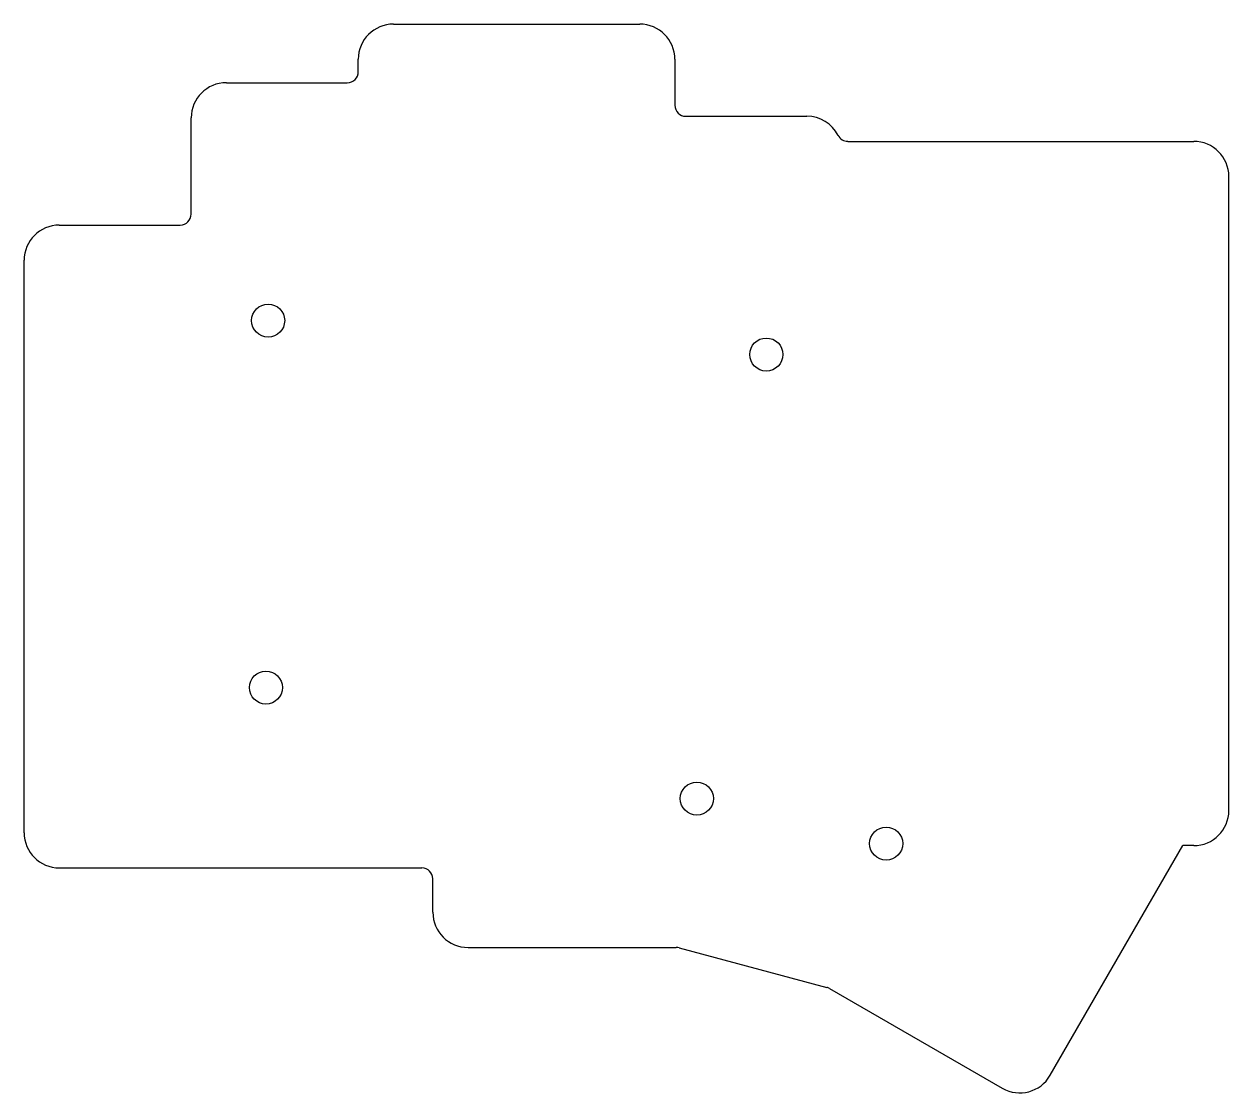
# Model space of a CAD drawing. Header units: millimetres. Extents: x -18 to 119, y -43 to 78.
import ezdxf

# ---------------------------------------------------------------- set-up
doc = ezdxf.new("R2010")
doc.units = ezdxf.units.MM

msp = doc.modelspace()

# ---------------------------------------------------------------- linework, layer by layer
for p, q in [((24, 78.46), (52, 78.46)), ((20, 73.04), (20, 74.46)), ((56, 74.46), (56, 69.23)), ((5, 71.79), (18.75, 71.79)), ((1, 56.85), (1, 67.79)), ((57.25, 67.98), (71, 67.98)), ((75.67, 65.12), (115, 65.12)), ((119, -10.97), (119, 61.12)), ((-14, 55.6), (-0.25, 55.6)), ((-18, -13.5), (-18, 51.6)), ((98.68, -41.09), (113.76, -14.97)), ((115, -14.97), (113.76, -14.97)), ((-14, -17.5), (27.23, -17.5)), ((28.48, -22.55), (28.48, -18.75)), ((32.48, -26.55), (56.16, -26.55)), ((56.49, -26.59), (73.27, -31.09)), ((73.57, -31.21), (93.22, -42.56))]:
    msp.add_line(p, q)
for centre in [(9.75, 44.74), (66.4, 40.88), (9.5, 3), (58.5, -9.62), (80.03, -14.74)]:
    msp.add_circle(centre, 1.88)
for centre, radius, start, end in [((24, 74.46), 4, 90, 180), ((52, 74.46), 4, 360, 90), ((18.75, 73.04), 1.25, 270, 0), ((5, 67.79), 4, 90, 180), ((57.25, 69.23), 1.25, 180, 270), ((71, 63.98), 4, 27.1109, 90), ((75.67, 66.38), 1.25, 207.1109, 270), ((115, 61.12), 4, 0, 90), ((-0.25, 56.85), 1.25, 270, 0), ((-14, 51.6), 4, 90, 180), ((115, -10.97), 4, 270, 0), ((-14, -13.5), 4, 180, 270), ((27.23, -18.75), 1.25, 0, 90), ((32.48, -22.55), 4, 180, 270), ((56.16, -27.8), 1.25, 75, 90), ((72.94, -32.3), 1.25, 60, 75), ((95.22, -39.09), 4, 240, 330), ((93.84, -41.47), 1.25, 239.9999999, 240.0000004)]:
    msp.add_arc(centre, radius, start, end)

doc.saveas('drawing.dxf')
